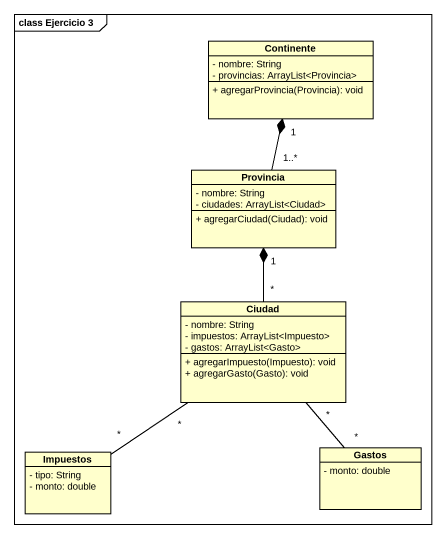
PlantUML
@startuml
mainframe class Ejercicio 3
hide circle
hide empty members
skinparam classAttributeIconSize 0
class Continente {
  - nombre: String
  - provincias: ArrayList<Provincia>
  + agregarProvincia(Provincia): void
}
class Provincia {
  - nombre: String
  - ciudades: ArrayList<Ciudad>
  + agregarCiudad(Ciudad): void
}
class Ciudad {
  - nombre: String
  - impuestos: ArrayList<Impuesto>
  - gastos: ArrayList<Gasto>
  + agregarImpuesto(Impuesto): void
  + agregarGasto(Gasto): void
}
class Impuestos {
  - tipo: String
  - monto: double
}
class Gastos {
  - monto: double
}
Provincia "1..*" -up-* "1" Continente
Ciudad "*" -up-* "1" Provincia
Ciudad "*" -- "*" Gastos
Impuestos "*" -up- "*" Ciudad
@enduml
